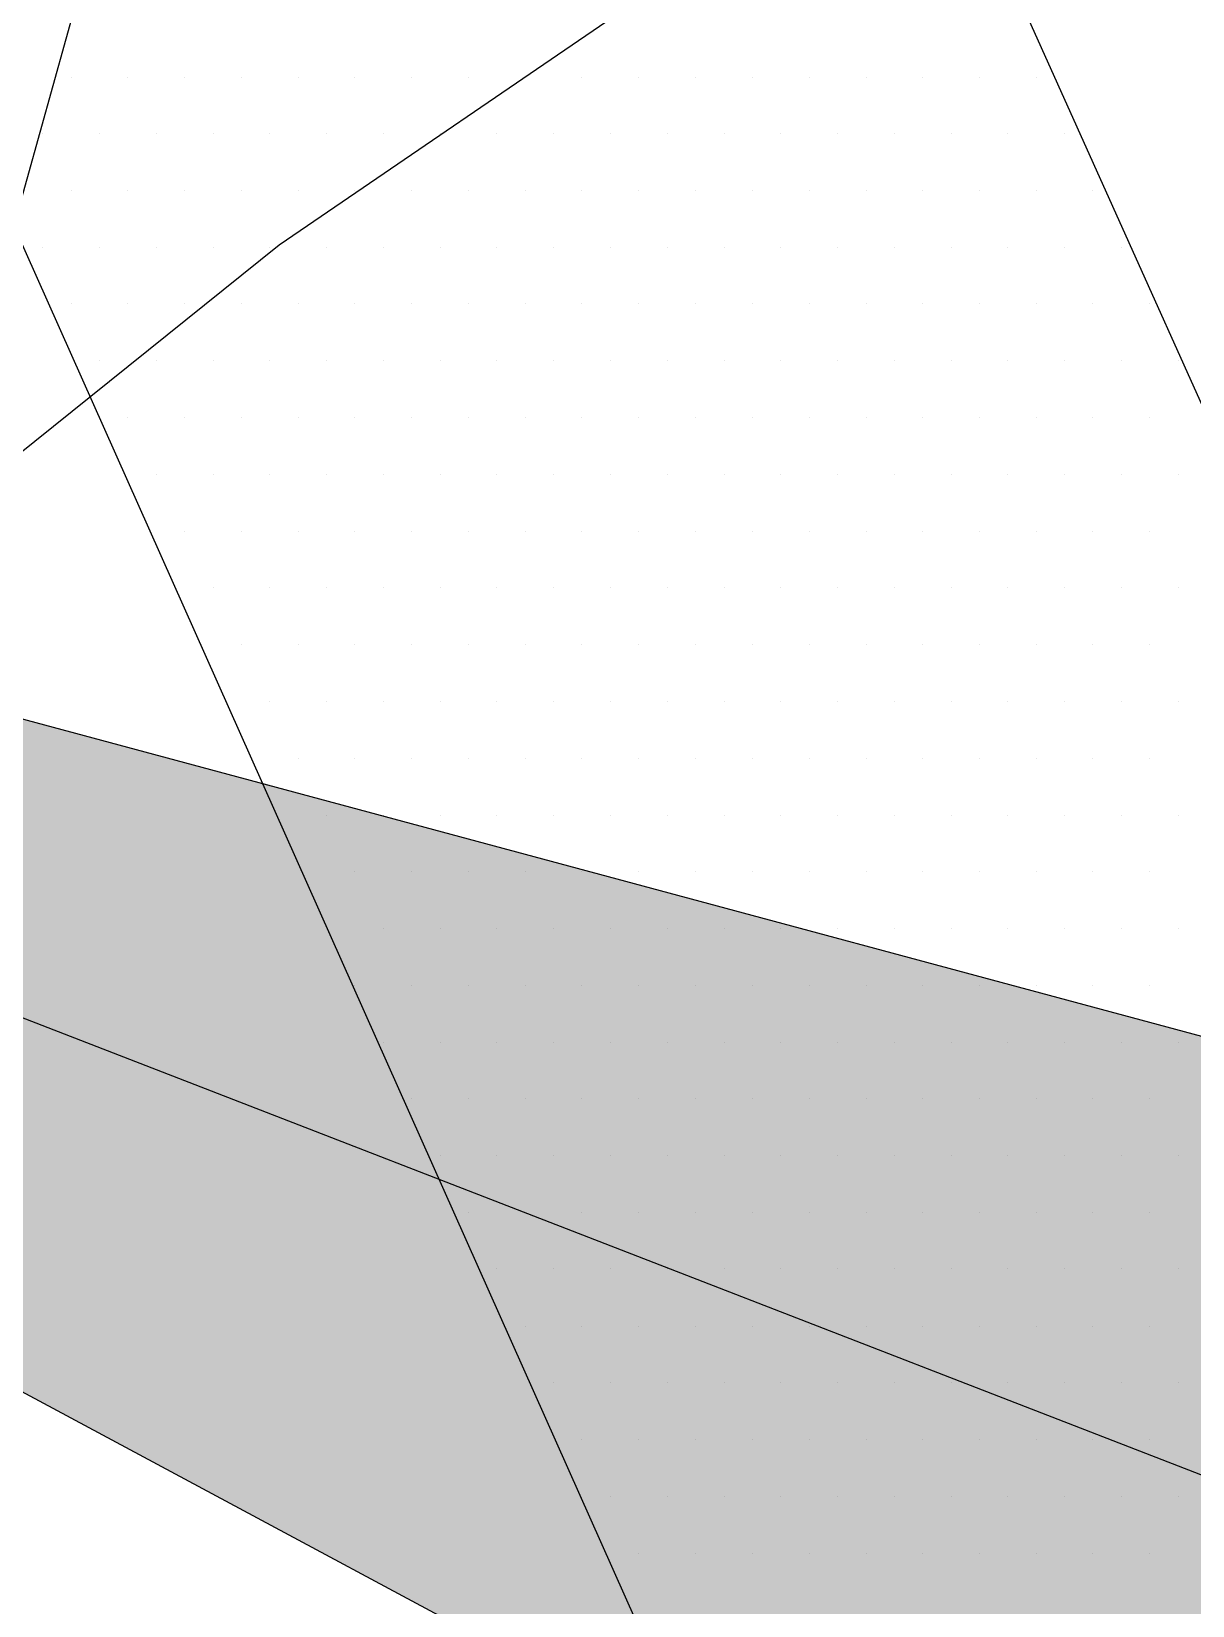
# Model space of a CAD drawing. Header units: metres. Extents: x 9606 to 9900, y 4805 to 4952.
# Drawn here: x 9862.637 to 9863.012, y 4853.568 to 4854.077 of the extents above; entities that cross this region are included whole.
import ezdxf

# ---------------------------------------------------------------- set-up
doc = ezdxf.new("R2010")
doc.units = ezdxf.units.M
doc.header["$LTSCALE"] = 2
doc.linetypes.add('CACHEX2', pattern=[0.75, 0.5, -0.25])
for name, color, linetype in [('CARTOUCHE', 7, 'Continuous'), ('LOGO', 4, 'Continuous'), ('rosace', 7, 'Continuous')]:
    doc.layers.add(name, color=color, linetype=linetype)

# ---------------------------------------------------------------- blocks, each defined once
blk = doc.blocks.new('A$C715108E3')
at = {"layer": 'LOGO', "color": 131}
for p, q in [((-20.4584, -5.8091), (-20.4584, -5.8091)), ((-20.432, -5.8091), (-20.432, -5.8091)), ((-20.3403, -5.8091), (-20.3403, -5.8091)), ((-20.2489, -5.8091), (-20.2489, -5.8091)), ((-20.157, -5.8091), (-20.157, -5.8091)), ((-20.0652, -5.8091), (-20.0652, -5.8091)), ((-19.9737, -5.8091), (-19.9737, -5.8091)), ((-19.8819, -5.8091), (-19.8819, -5.8091)), ((-19.7899, -5.8091), (-19.7899, -5.8091)), ((-19.6979, -5.8091), (-19.6979, -5.8091)), ((-19.6068, -5.8091), (-19.6068, -5.8091)), ((-19.5146, -5.8091), (-19.5146, -5.8091)), ((-19.4228, -5.8091), (-19.4228, -5.8091)), ((-19.3313, -5.8091), (-19.3313, -5.8091)), ((-19.2395, -5.8091), (-19.2395, -5.8091)), ((-19.1476, -5.8091), (-19.1476, -5.8091)), ((-19.0562, -5.8091), (-19.0562, -5.8091)), ((-18.9643, -5.8091), (-18.9643, -5.8091)), ((-18.8723, -5.8091), (-18.8723, -5.8091)), ((-20.4839, -5.9003), (-20.4839, -5.9003)), ((-20.4779, -5.9003), (-20.4779, -5.9003)), ((-20.3864, -5.9003), (-20.3864, -5.9003)), ((-20.2946, -5.9003), (-20.2946, -5.9003)), ((-20.2028, -5.9003), (-20.2028, -5.9003)), ((-20.1111, -5.9003), (-20.1111, -5.9003)), ((-20.0195, -5.9003), (-20.0195, -5.9003)), ((-19.9275, -5.9003), (-19.9275, -5.9003)), ((-19.8354, -5.9003), (-19.8354, -5.9003)), ((-19.7442, -5.9003), (-19.7442, -5.9003)), ((-19.6521, -5.9003), (-19.6521, -5.9003)), ((-19.5603, -5.9003), (-19.5603, -5.9003)), ((-19.469, -5.9003), (-19.469, -5.9003)), ((-19.377, -5.9003), (-19.377, -5.9003)), ((-19.2852, -5.9003), (-19.2852, -5.9003)), ((-19.1941, -5.9003), (-19.1941, -5.9003)), ((-19.1019, -5.9003), (-19.1019, -5.9003)), ((-19.0101, -5.9003), (-19.0101, -5.9003)), ((-18.9188, -5.9003), (-18.9188, -5.9003)), ((-18.8268, -5.9003), (-18.8268, -5.9003)), ((-20.432, -5.9927), (-20.432, -5.9927)), ((-20.3403, -5.9927), (-20.3403, -5.9927)), ((-20.2489, -5.9927), (-20.2489, -5.9927)), ((-20.157, -5.9927), (-20.157, -5.9927)), ((-20.0652, -5.9927), (-20.0652, -5.9927)), ((-19.9737, -5.9927), (-19.9737, -5.9927)), ((-19.8819, -5.9927), (-19.8819, -5.9927)), ((-19.7899, -5.9927), (-19.7899, -5.9927)), ((-19.6979, -5.9927), (-19.6979, -5.9927)), ((-19.6068, -5.9927), (-19.6068, -5.9927)), ((-19.5146, -5.9927), (-19.5146, -5.9927)), ((-19.4228, -5.9927), (-19.4228, -5.9927)), ((-19.3313, -5.9927), (-19.3313, -5.9927)), ((-19.2395, -5.9927), (-19.2395, -5.9927)), ((-19.1476, -5.9927), (-19.1476, -5.9927)), ((-19.0562, -5.9927), (-19.0562, -5.9927)), ((-18.9643, -5.9927), (-18.9643, -5.9927)), ((-18.8723, -5.9927), (-18.8723, -5.9927)), ((-18.7812, -5.9927), (-18.7812, -5.9927)), ((-20.4779, -6.0842), (-20.4779, -6.0842)), ((-20.3864, -6.0842), (-20.3864, -6.0842)), ((-20.2946, -6.0842), (-20.2946, -6.0842)), ((-20.2028, -6.0842), (-20.2028, -6.0842)), ((-20.1111, -6.0842), (-20.1111, -6.0842)), ((-20.0195, -6.0842), (-20.0195, -6.0842)), ((-19.9275, -6.0842), (-19.9275, -6.0842)), ((-19.8354, -6.0842), (-19.8354, -6.0842)), ((-19.7442, -6.0842), (-19.7442, -6.0842)), ((-19.6521, -6.0842), (-19.6521, -6.0842)), ((-19.5603, -6.0842), (-19.5603, -6.0842)), ((-19.469, -6.0842), (-19.469, -6.0842)), ((-19.377, -6.0842), (-19.377, -6.0842)), ((-19.2852, -6.0842), (-19.2852, -6.0842)), ((-19.1941, -6.0842), (-19.1941, -6.0842)), ((-19.1019, -6.0842), (-19.1019, -6.0842)), ((-19.0101, -6.0842), (-19.0101, -6.0842)), ((-18.9188, -6.0842), (-18.9188, -6.0842)), ((-18.8268, -6.0842), (-18.8268, -6.0842)), ((-18.7349, -6.0842), (-18.7349, -6.0842)), ((-20.4685, -6.1753), (-20.4685, -6.1753)), ((-20.432, -6.1753), (-20.432, -6.1753)), ((-20.3403, -6.1753), (-20.3403, -6.1753)), ((-20.2489, -6.1753), (-20.2489, -6.1753)), ((-20.157, -6.1753), (-20.157, -6.1753)), ((-20.0652, -6.1753), (-20.0652, -6.1753)), ((-19.9737, -6.1753), (-19.9737, -6.1753)), ((-19.8819, -6.1753), (-19.8819, -6.1753)), ((-19.7899, -6.1753), (-19.7899, -6.1753)), ((-19.6979, -6.1753), (-19.6979, -6.1753)), ((-19.6068, -6.1753), (-19.6068, -6.1753)), ((-19.5146, -6.1753), (-19.5146, -6.1753)), ((-19.4228, -6.1753), (-19.4228, -6.1753)), ((-19.3313, -6.1753), (-19.3313, -6.1753)), ((-19.2395, -6.1753), (-19.2395, -6.1753)), ((-19.1476, -6.1753), (-19.1476, -6.1753)), ((-19.0562, -6.1753), (-19.0562, -6.1753)), ((-18.9643, -6.1753), (-18.9643, -6.1753)), ((-18.8723, -6.1753), (-18.8723, -6.1753)), ((-18.7812, -6.1753), (-18.7812, -6.1753)), ((-18.689, -6.1753), (-18.689, -6.1753)), ((-20.4277, -6.2678), (-20.4277, -6.2678)), ((-20.3864, -6.2678), (-20.3864, -6.2678)), ((-20.2946, -6.2678), (-20.2946, -6.2678)), ((-20.2028, -6.2678), (-20.2028, -6.2678)), ((-20.1111, -6.2678), (-20.1111, -6.2678)), ((-20.0195, -6.2678), (-20.0195, -6.2678)), ((-19.9275, -6.2678), (-19.9275, -6.2678)), ((-19.8354, -6.2678), (-19.8354, -6.2678)), ((-19.7442, -6.2678), (-19.7442, -6.2678)), ((-19.6521, -6.2678), (-19.6521, -6.2678)), ((-19.5603, -6.2678), (-19.5603, -6.2678)), ((-19.469, -6.2678), (-19.469, -6.2678)), ((-19.377, -6.2678), (-19.377, -6.2678)), ((-19.2852, -6.2678), (-19.2852, -6.2678)), ((-19.1941, -6.2678), (-19.1941, -6.2678)), ((-19.1019, -6.2678), (-19.1019, -6.2678)), ((-19.0101, -6.2678), (-19.0101, -6.2678)), ((-18.9188, -6.2678), (-18.9188, -6.2678)), ((-18.8268, -6.2678), (-18.8268, -6.2678)), ((-18.7349, -6.2678), (-18.7349, -6.2678)), ((-18.6431, -6.2678), (-18.6431, -6.2678)), ((-20.3864, -6.3593), (-20.3864, -6.3593)), ((-20.3403, -6.3593), (-20.3403, -6.3593)), ((-20.2489, -6.3593), (-20.2489, -6.3593)), ((-20.157, -6.3593), (-20.157, -6.3593)), ((-20.0652, -6.3593), (-20.0652, -6.3593)), ((-19.9737, -6.3593), (-19.9737, -6.3593)), ((-19.8819, -6.3593), (-19.8819, -6.3593)), ((-19.7899, -6.3593), (-19.7899, -6.3593)), ((-19.6979, -6.3593), (-19.6979, -6.3593)), ((-19.6068, -6.3593), (-19.6068, -6.3593)), ((-19.5146, -6.3593), (-19.5146, -6.3593)), ((-19.4228, -6.3593), (-19.4228, -6.3593)), ((-19.3313, -6.3593), (-19.3313, -6.3593)), ((-19.2395, -6.3593), (-19.2395, -6.3593)), ((-19.1476, -6.3593), (-19.1476, -6.3593)), ((-19.0562, -6.3593), (-19.0562, -6.3593)), ((-18.9643, -6.3593), (-18.9643, -6.3593)), ((-18.8723, -6.3593), (-18.8723, -6.3593)), ((-18.7812, -6.3593), (-18.7812, -6.3593)), ((-18.689, -6.3593), (-18.689, -6.3593)), ((-20.3456, -6.4508), (-20.3456, -6.4508)), ((-20.2946, -6.4508), (-20.2946, -6.4508)), ((-20.2028, -6.4508), (-20.2028, -6.4508)), ((-20.1111, -6.4508), (-20.1111, -6.4508)), ((-20.0195, -6.4508), (-20.0195, -6.4508)), ((-19.9275, -6.4508), (-19.9275, -6.4508)), ((-19.8354, -6.4508), (-19.8354, -6.4508)), ((-19.7442, -6.4508), (-19.7442, -6.4508)), ((-19.6521, -6.4508), (-19.6521, -6.4508)), ((-19.5603, -6.4508), (-19.5603, -6.4508)), ((-19.469, -6.4508), (-19.469, -6.4508)), ((-19.377, -6.4508), (-19.377, -6.4508)), ((-19.2852, -6.4508), (-19.2852, -6.4508)), ((-19.1941, -6.4508), (-19.1941, -6.4508)), ((-19.1019, -6.4508), (-19.1019, -6.4508)), ((-19.0101, -6.4508), (-19.0101, -6.4508)), ((-18.9188, -6.4508), (-18.9188, -6.4508)), ((-18.8268, -6.4508), (-18.8268, -6.4508)), ((-18.7349, -6.4508), (-18.7349, -6.4508)), ((-18.6431, -6.4508), (-18.6431, -6.4508)), ((-20.3051, -6.543), (-20.3051, -6.543)), ((-20.2489, -6.543), (-20.2489, -6.543)), ((-20.157, -6.543), (-20.157, -6.543)), ((-20.0652, -6.543), (-20.0652, -6.543)), ((-19.9737, -6.543), (-19.9737, -6.543)), ((-19.8819, -6.543), (-19.8819, -6.543)), ((-19.7899, -6.543), (-19.7899, -6.543)), ((-19.6979, -6.543), (-19.6979, -6.543)), ((-19.6068, -6.543), (-19.6068, -6.543)), ((-19.5146, -6.543), (-19.5146, -6.543)), ((-19.4228, -6.543), (-19.4228, -6.543)), ((-19.3313, -6.543), (-19.3313, -6.543)), ((-19.2395, -6.543), (-19.2395, -6.543)), ((-19.1476, -6.543), (-19.1476, -6.543)), ((-19.0562, -6.543), (-19.0562, -6.543)), ((-18.9643, -6.543), (-18.9643, -6.543)), ((-18.8723, -6.543), (-18.8723, -6.543)), ((-18.7812, -6.543), (-18.7812, -6.543)), ((-18.689, -6.543), (-18.689, -6.543)), ((-20.2641, -6.6344), (-20.2641, -6.6344)), ((-20.2028, -6.6344), (-20.2028, -6.6344)), ((-20.1111, -6.6344), (-20.1111, -6.6344)), ((-20.0195, -6.6344), (-20.0195, -6.6344)), ((-19.9275, -6.6344), (-19.9275, -6.6344)), ((-19.8354, -6.6344), (-19.8354, -6.6344)), ((-19.7442, -6.6344), (-19.7442, -6.6344)), ((-19.6521, -6.6344), (-19.6521, -6.6344)), ((-19.5603, -6.6344), (-19.5603, -6.6344)), ((-19.469, -6.6344), (-19.469, -6.6344)), ((-19.377, -6.6344), (-19.377, -6.6344)), ((-19.2852, -6.6344), (-19.2852, -6.6344)), ((-19.1941, -6.6344), (-19.1941, -6.6344)), ((-19.1019, -6.6344), (-19.1019, -6.6344)), ((-19.0101, -6.6344), (-19.0101, -6.6344)), ((-18.9188, -6.6344), (-18.9188, -6.6344)), ((-18.8268, -6.6344), (-18.8268, -6.6344)), ((-18.7349, -6.6344), (-18.7349, -6.6344)), ((-18.6431, -6.6344), (-18.6431, -6.6344)), ((-20.2232, -6.7259), (-20.2232, -6.7259)), ((-20.157, -6.7259), (-20.157, -6.7259)), ((-20.0652, -6.7259), (-20.0652, -6.7259)), ((-19.9737, -6.7259), (-19.9737, -6.7259)), ((-19.8819, -6.7259), (-19.8819, -6.7259)), ((-19.7899, -6.7259), (-19.7899, -6.7259)), ((-19.6979, -6.7259), (-19.6979, -6.7259)), ((-19.6068, -6.7259), (-19.6068, -6.7259)), ((-19.5146, -6.7259), (-19.5146, -6.7259)), ((-19.4228, -6.7259), (-19.4228, -6.7259)), ((-19.3313, -6.7259), (-19.3313, -6.7259)), ((-19.2395, -6.7259), (-19.2395, -6.7259)), ((-19.1476, -6.7259), (-19.1476, -6.7259)), ((-19.0562, -6.7259), (-19.0562, -6.7259)), ((-18.9643, -6.7259), (-18.9643, -6.7259)), ((-18.8723, -6.7259), (-18.8723, -6.7259)), ((-18.7812, -6.7259), (-18.7812, -6.7259)), ((-18.689, -6.7259), (-18.689, -6.7259)), ((-20.182, -6.8181), (-20.182, -6.8181)), ((-20.1111, -6.8181), (-20.1111, -6.8181)), ((-20.0195, -6.8181), (-20.0195, -6.8181)), ((-19.9275, -6.8181), (-19.9275, -6.8181)), ((-19.8354, -6.8181), (-19.8354, -6.8181)), ((-19.7442, -6.8181), (-19.7442, -6.8181)), ((-19.6521, -6.8181), (-19.6521, -6.8181)), ((-19.5603, -6.8181), (-19.5603, -6.8181)), ((-19.469, -6.8181), (-19.469, -6.8181)), ((-19.377, -6.8181), (-19.377, -6.8181)), ((-19.2852, -6.8181), (-19.2852, -6.8181)), ((-19.1941, -6.8181), (-19.1941, -6.8181)), ((-19.1019, -6.8181), (-19.1019, -6.8181)), ((-19.0101, -6.8181), (-19.0101, -6.8181)), ((-18.9188, -6.8181), (-18.9188, -6.8181)), ((-18.8268, -6.8181), (-18.8268, -6.8181)), ((-18.7349, -6.8181), (-18.7349, -6.8181)), ((-18.6431, -6.8181), (-18.6431, -6.8181)), ((-20.1411, -6.9095), (-20.1411, -6.9095)), ((-20.0652, -6.9095), (-20.0652, -6.9095)), ((-19.9737, -6.9095), (-19.9737, -6.9095)), ((-19.8819, -6.9095), (-19.8819, -6.9095)), ((-19.7899, -6.9095), (-19.7899, -6.9095)), ((-19.6979, -6.9095), (-19.6979, -6.9095)), ((-19.6068, -6.9095), (-19.6068, -6.9095)), ((-19.5146, -6.9095), (-19.5146, -6.9095)), ((-19.4228, -6.9095), (-19.4228, -6.9095)), ((-19.3313, -6.9095), (-19.3313, -6.9095)), ((-19.2395, -6.9095), (-19.2395, -6.9095)), ((-19.1476, -6.9095), (-19.1476, -6.9095)), ((-19.0562, -6.9095), (-19.0562, -6.9095)), ((-18.9643, -6.9095), (-18.9643, -6.9095)), ((-18.8723, -6.9095), (-18.8723, -6.9095)), ((-18.7812, -6.9095), (-18.7812, -6.9095)), ((-18.689, -6.9095), (-18.689, -6.9095)), ((-20.1004, -7.0019), (-20.1004, -7.0019)), ((-20.0195, -7.0019), (-20.0195, -7.0019)), ((-19.9275, -7.0019), (-19.9275, -7.0019)), ((-19.8354, -7.0019), (-19.8354, -7.0019)), ((-19.7442, -7.0019), (-19.7442, -7.0019)), ((-19.6521, -7.0019), (-19.6521, -7.0019)), ((-19.5603, -7.0019), (-19.5603, -7.0019)), ((-19.469, -7.0019), (-19.469, -7.0019)), ((-19.377, -7.0019), (-19.377, -7.0019)), ((-19.2852, -7.0019), (-19.2852, -7.0019)), ((-19.1941, -7.0019), (-19.1941, -7.0019)), ((-19.1019, -7.0019), (-19.1019, -7.0019)), ((-19.0101, -7.0019), (-19.0101, -7.0019)), ((-18.9188, -7.0019), (-18.9188, -7.0019)), ((-18.8268, -7.0019), (-18.8268, -7.0019)), ((-18.7349, -7.0019), (-18.7349, -7.0019)), ((-18.6431, -7.0019), (-18.6431, -7.0019)), ((-20.0596, -7.0932), (-20.0596, -7.0932)), ((-19.9737, -7.0932), (-19.9737, -7.0932)), ((-19.8819, -7.0932), (-19.8819, -7.0932)), ((-19.7899, -7.0932), (-19.7899, -7.0932)), ((-19.6979, -7.0932), (-19.6979, -7.0932)), ((-19.6068, -7.0932), (-19.6068, -7.0932)), ((-19.5146, -7.0932), (-19.5146, -7.0932)), ((-19.4228, -7.0932), (-19.4228, -7.0932)), ((-19.3313, -7.0932), (-19.3313, -7.0932)), ((-19.2395, -7.0932), (-19.2395, -7.0932)), ((-19.1476, -7.0932), (-19.1476, -7.0932)), ((-19.0562, -7.0932), (-19.0562, -7.0932)), ((-18.9643, -7.0932), (-18.9643, -7.0932)), ((-18.8723, -7.0932), (-18.8723, -7.0932)), ((-18.7812, -7.0932), (-18.7812, -7.0932)), ((-18.689, -7.0932), (-18.689, -7.0932)), ((-20.0187, -7.1849), (-20.0187, -7.1849)), ((-19.9275, -7.1849), (-19.9275, -7.1849)), ((-19.8354, -7.1849), (-19.8354, -7.1849)), ((-19.7442, -7.1849), (-19.7442, -7.1849)), ((-19.6521, -7.1849), (-19.6521, -7.1849)), ((-19.5603, -7.1849), (-19.5603, -7.1849)), ((-19.469, -7.1849), (-19.469, -7.1849)), ((-19.377, -7.1849), (-19.377, -7.1849)), ((-19.2852, -7.1849), (-19.2852, -7.1849)), ((-19.1941, -7.1849), (-19.1941, -7.1849)), ((-19.1019, -7.1849), (-19.1019, -7.1849)), ((-19.0101, -7.1849), (-19.0101, -7.1849)), ((-18.9188, -7.1849), (-18.9188, -7.1849)), ((-18.8268, -7.1849), (-18.8268, -7.1849)), ((-18.7349, -7.1849), (-18.7349, -7.1849)), ((-18.6431, -7.1849), (-18.6431, -7.1849)), ((-19.9775, -7.2773), (-19.9775, -7.2773)), ((-19.9737, -7.2773), (-19.9737, -7.2773)), ((-19.8819, -7.2773), (-19.8819, -7.2773)), ((-19.7899, -7.2773), (-19.7899, -7.2773)), ((-19.6979, -7.2773), (-19.6979, -7.2773)), ((-19.6068, -7.2773), (-19.6068, -7.2773)), ((-19.5146, -7.2773), (-19.5146, -7.2773)), ((-19.4228, -7.2773), (-19.4228, -7.2773)), ((-19.3313, -7.2773), (-19.3313, -7.2773)), ((-19.2395, -7.2773), (-19.2395, -7.2773)), ((-19.1476, -7.2773), (-19.1476, -7.2773)), ((-19.0562, -7.2773), (-19.0562, -7.2773)), ((-18.9643, -7.2773), (-18.9643, -7.2773)), ((-18.8723, -7.2773), (-18.8723, -7.2773)), ((-18.7812, -7.2773), (-18.7812, -7.2773)), ((-18.689, -7.2773), (-18.689, -7.2773)), ((-19.9366, -7.3683), (-19.9366, -7.3683)), ((-19.9275, -7.3683), (-19.9275, -7.3683)), ((-19.8354, -7.3683), (-19.8354, -7.3683)), ((-19.7442, -7.3683), (-19.7442, -7.3683)), ((-19.6521, -7.3683), (-19.6521, -7.3683)), ((-19.5603, -7.3683), (-19.5603, -7.3683)), ((-19.469, -7.3683), (-19.469, -7.3683)), ((-19.377, -7.3683), (-19.377, -7.3683)), ((-19.2852, -7.3683), (-19.2852, -7.3683)), ((-19.1941, -7.3683), (-19.1941, -7.3683)), ((-19.1019, -7.3683), (-19.1019, -7.3683)), ((-19.0101, -7.3683), (-19.0101, -7.3683)), ((-18.9188, -7.3683), (-18.9188, -7.3683)), ((-18.8268, -7.3683), (-18.8268, -7.3683)), ((-18.7349, -7.3683), (-18.7349, -7.3683)), ((-18.6431, -7.3683), (-18.6431, -7.3683)), ((-19.896, -7.46), (-19.896, -7.46)), ((-19.8819, -7.46), (-19.8819, -7.46)), ((-19.7899, -7.46), (-19.7899, -7.46)), ((-19.6979, -7.46), (-19.6979, -7.46)), ((-19.6068, -7.46), (-19.6068, -7.46)), ((-19.5146, -7.46), (-19.5146, -7.46)), ((-19.4228, -7.46), (-19.4228, -7.46)), ((-19.3313, -7.46), (-19.3313, -7.46)), ((-19.2395, -7.46), (-19.2395, -7.46)), ((-19.1476, -7.46), (-19.1476, -7.46)), ((-19.0562, -7.46), (-19.0562, -7.46)), ((-18.9643, -7.46), (-18.9643, -7.46)), ((-18.8723, -7.46), (-18.8723, -7.46)), ((-18.7812, -7.46), (-18.7812, -7.46)), ((-18.689, -7.46), (-18.689, -7.46)), ((-19.8551, -7.5524), (-19.8551, -7.5524)), ((-19.8354, -7.5524), (-19.8354, -7.5524)), ((-19.7442, -7.5524), (-19.7442, -7.5524)), ((-19.6521, -7.5524), (-19.6521, -7.5524)), ((-19.5603, -7.5524), (-19.5603, -7.5524)), ((-19.469, -7.5524), (-19.469, -7.5524)), ((-19.377, -7.5524), (-19.377, -7.5524)), ((-19.2852, -7.5524), (-19.2852, -7.5524)), ((-19.1941, -7.5524), (-19.1941, -7.5524)), ((-19.1019, -7.5524), (-19.1019, -7.5524)), ((-19.0101, -7.5524), (-19.0101, -7.5524)), ((-18.9188, -7.5524), (-18.9188, -7.5524)), ((-18.8268, -7.5524), (-18.8268, -7.5524)), ((-18.7349, -7.5524), (-18.7349, -7.5524)), ((-18.6431, -7.5524), (-18.6431, -7.5524)), ((-19.8144, -7.6436), (-19.8144, -7.6436)), ((-19.7899, -7.6436), (-19.7899, -7.6436)), ((-19.6979, -7.6436), (-19.6979, -7.6436)), ((-19.6068, -7.6436), (-19.6068, -7.6436)), ((-19.5146, -7.6436), (-19.5146, -7.6436)), ((-19.4228, -7.6436), (-19.4228, -7.6436)), ((-19.3313, -7.6436), (-19.3313, -7.6436)), ((-19.2395, -7.6436), (-19.2395, -7.6436)), ((-19.1476, -7.6436), (-19.1476, -7.6436)), ((-19.0562, -7.6436), (-19.0562, -7.6436)), ((-18.9643, -7.6436), (-18.9643, -7.6436)), ((-18.8723, -7.6436), (-18.8723, -7.6436)), ((-18.7812, -7.6436), (-18.7812, -7.6436)), ((-18.689, -7.6436), (-18.689, -7.6436)), ((-19.773, -7.7349), (-19.773, -7.7349)), ((-19.7442, -7.7349), (-19.7442, -7.7349)), ((-19.6521, -7.7349), (-19.6521, -7.7349)), ((-19.5603, -7.7349), (-19.5603, -7.7349)), ((-19.469, -7.7349), (-19.469, -7.7349)), ((-19.377, -7.7349), (-19.377, -7.7349)), ((-19.2852, -7.7349), (-19.2852, -7.7349)), ((-19.1941, -7.7349), (-19.1941, -7.7349)), ((-19.1019, -7.7349), (-19.1019, -7.7349)), ((-19.0101, -7.7349), (-19.0101, -7.7349)), ((-18.9188, -7.7349), (-18.9188, -7.7349)), ((-18.8268, -7.7349), (-18.8268, -7.7349)), ((-18.7349, -7.7349), (-18.7349, -7.7349)), ((-18.6431, -7.7349), (-18.6431, -7.7349)), ((-19.732, -7.8275), (-19.732, -7.8275)), ((-19.6979, -7.8275), (-19.6979, -7.8275)), ((-19.6068, -7.8275), (-19.6068, -7.8275)), ((-19.5146, -7.8275), (-19.5146, -7.8275)), ((-19.4228, -7.8275), (-19.4228, -7.8275)), ((-19.3313, -7.8275), (-19.3313, -7.8275)), ((-19.2395, -7.8275), (-19.2395, -7.8275)), ((-19.1476, -7.8275), (-19.1476, -7.8275)), ((-19.0562, -7.8275), (-19.0562, -7.8275)), ((-18.9643, -7.8275), (-18.9643, -7.8275)), ((-18.8723, -7.8275), (-18.8723, -7.8275)), ((-18.7812, -7.8275), (-18.7812, -7.8275)), ((-18.689, -7.8275), (-18.689, -7.8275)), ((-19.6915, -7.919), (-19.6915, -7.919)), ((-19.6521, -7.919), (-19.6521, -7.919)), ((-19.5603, -7.919), (-19.5603, -7.919)), ((-19.469, -7.919), (-19.469, -7.919)), ((-19.377, -7.919), (-19.377, -7.919)), ((-19.2852, -7.919), (-19.2852, -7.919)), ((-19.1941, -7.919), (-19.1941, -7.919)), ((-19.1019, -7.919), (-19.1019, -7.919)), ((-19.0101, -7.919), (-19.0101, -7.919)), ((-18.9188, -7.919), (-18.9188, -7.919)), ((-18.8268, -7.919), (-18.8268, -7.919)), ((-18.7349, -7.919), (-18.7349, -7.919)), ((-18.6431, -7.919), (-18.6431, -7.919)), ((-19.6506, -8.0102), (-19.6506, -8.0102)), ((-19.6068, -8.0102), (-19.6068, -8.0102)), ((-19.5146, -8.0102), (-19.5146, -8.0102)), ((-19.4228, -8.0102), (-19.4228, -8.0102)), ((-19.3313, -8.0102), (-19.3313, -8.0102)), ((-19.2395, -8.0102), (-19.2395, -8.0102)), ((-19.1476, -8.0102), (-19.1476, -8.0102)), ((-19.0562, -8.0102), (-19.0562, -8.0102)), ((-18.9643, -8.0102), (-18.9643, -8.0102)), ((-18.8723, -8.0102), (-18.8723, -8.0102)), ((-18.7812, -8.0102), (-18.7812, -8.0102)), ((-18.689, -8.0102), (-18.689, -8.0102)), ((-19.6098, -8.1026), (-19.6098, -8.1026)), ((-19.5603, -8.1026), (-19.5603, -8.1026)), ((-19.469, -8.1026), (-19.469, -8.1026)), ((-19.377, -8.1026), (-19.377, -8.1026)), ((-19.2852, -8.1026), (-19.2852, -8.1026)), ((-19.1941, -8.1026), (-19.1941, -8.1026)), ((-19.1019, -8.1026), (-19.1019, -8.1026)), ((-19.0101, -8.1026), (-19.0101, -8.1026)), ((-18.9188, -8.1026), (-18.9188, -8.1026)), ((-18.8268, -8.1026), (-18.8268, -8.1026)), ((-18.7349, -8.1026), (-18.7349, -8.1026)), ((-18.6431, -8.1026), (-18.6431, -8.1026)), ((-19.5686, -8.1941), (-19.5686, -8.1941)), ((-19.5146, -8.1941), (-19.5146, -8.1941)), ((-19.4228, -8.1941), (-19.4228, -8.1941)), ((-19.3313, -8.1941), (-19.3313, -8.1941)), ((-19.2395, -8.1941), (-19.2395, -8.1941)), ((-19.1476, -8.1941), (-19.1476, -8.1941)), ((-19.0562, -8.1941), (-19.0562, -8.1941)), ((-18.9643, -8.1941), (-18.9643, -8.1941)), ((-18.8723, -8.1941), (-18.8723, -8.1941)), ((-18.7812, -8.1941), (-18.7812, -8.1941)), ((-18.689, -8.1941), (-18.689, -8.1941))]:
    blk.add_line(p, q, dxfattribs=at)
blk.add_lwpolyline([(-13.4372, -9.6448), (-17.1584, -8.2441), (-18.0286, -7.9298), (-18.0526, -7.5674), (-19.5918, -4.1428), (-19.9715, -4.6917), (-20.3358, -5.3705), (-20.5244, -6.0493), (-18.8268, -9.8581), (-21.759, -9.5491), (-21.8471, -10.1027), (-21.9097, -10.8565), (-21.9352, -11.1957), (-19.0429, -11.5482), (-21.5982, -15.1374)], dxfattribs=at)
blk = doc.blocks.new('A$C581E6685')
at = {"layer": 'rosace'}
for color, points in [(40, [(-56.2481, 30.5655), (-39.8519, 24.2064), (-40.7961, 26.4076)]), (32, [(-39.8519, 24.2064), (-42.1559, 23.0023), (-56.2481, 30.5655)])]:
    blk.add_hatch(color=color, dxfattribs=at).paths.add_polyline_path(points)
at = {"layer": 'rosace', "color": 40}
blk.add_lwpolyline([(-56.2481, 30.5655), (-39.8519, 24.2064), (-40.7961, 26.4076)], close=True, dxfattribs=at)
at = {"layer": 'rosace', "color": 32}
blk.add_lwpolyline([(-39.8519, 24.2064), (-42.1559, 23.0023), (-56.2481, 30.5655)], close=True, dxfattribs=at)
at = {"layer": 'rosace', "color": 32, "linetype": 'CACHEX2', "ltscale": 1.5}
blk.add_ellipse((-38.0538, 23.8138), major_axis=(-19.0311, -3.534), ratio=0.590567, dxfattribs=at)
at = {"layer": 'rosace', "color": 32}
blk.add_ellipse((-37.6144, 23.8499), major_axis=(-13.5768, -4.2839), ratio=0.791971, dxfattribs=at)
at = {"layer": 'CARTOUCHE'}
blk.add_blockref('A$C715108E3', (-31.6739, 36.3189), dxfattribs=at)

msp = doc.modelspace()

# ---------------------------------------------------------------- block references
at = {"layer": 'CARTOUCHE', "xscale": 0.2, "yscale": 0.2, "zscale": 0.2}
msp.add_blockref('A$C581E6685', (9873.0705, 4847.96026), dxfattribs=at)

doc.saveas('drawing.dxf')
